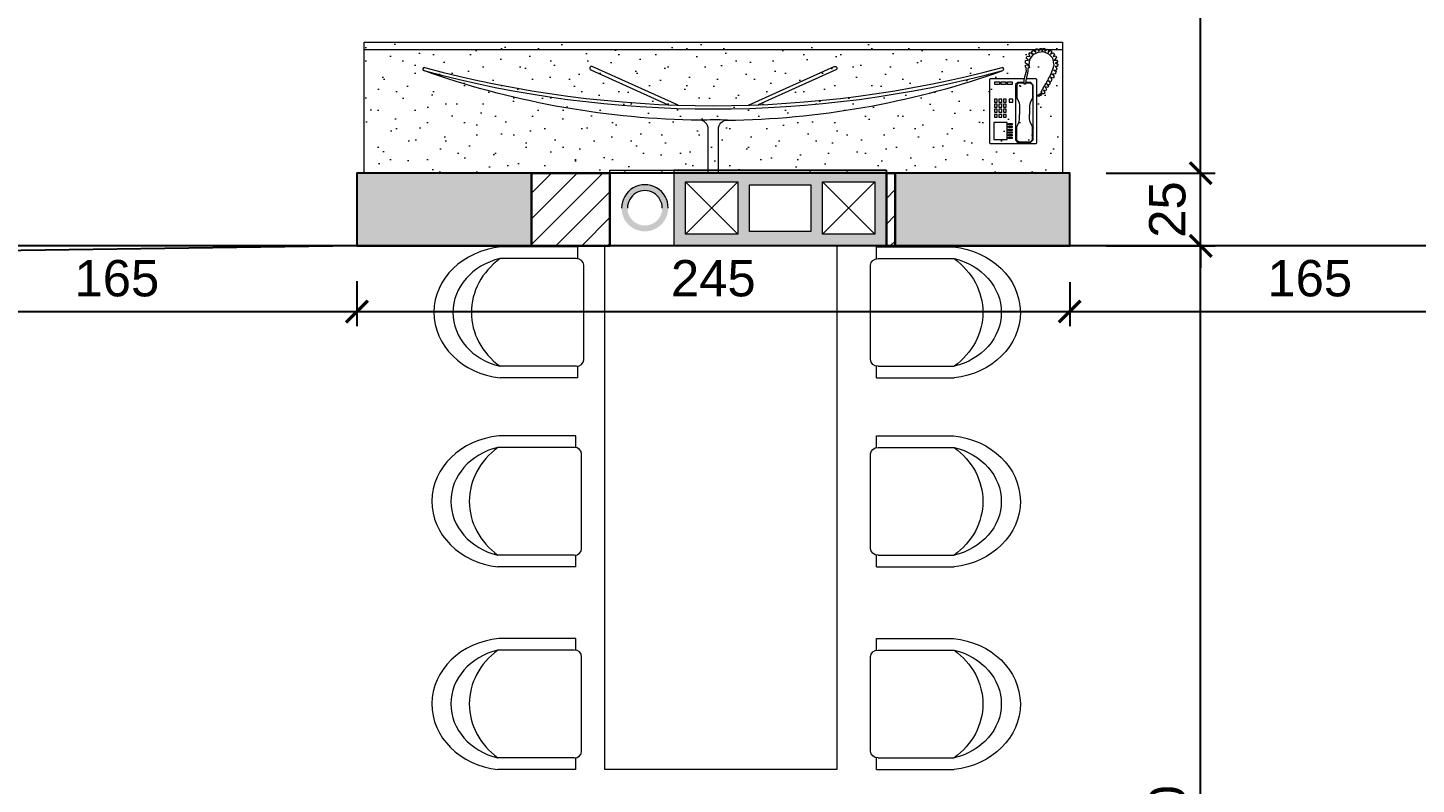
# Model space of a CAD drawing. Header units: centimetres. Extents: x 111832 to 117233, y -55119 to -48329.
# Drawn here: x 114171.2 to 114648.5, y -51797.5 to -51537.4 of the extents above; entities that cross this region are included whole.
import ezdxf

# ---------------------------------------------------------------- set-up
doc = ezdxf.new("R2010")
doc.units = ezdxf.units.CM
doc.header["$LTSCALE"] = 50
doc.header["$MEASUREMENT"] = 0
doc.linetypes.add('CONTINU', pattern=[0])
doc.layers.get('0').update_dxf_attribs({"color": 8})
for name, color, linetype in [('BETON COUPE', 3, 'CONTINU'), ('BETON TRAME', 252, 'Continuous'), ('BORD', 5, 'Continuous'), ('COTE 50ème', 1, 'Continuous')]:
    doc.layers.add(name, color=color, linetype=linetype)
doc.layers.add('FMULT', color=150, linetype='Continuous', plot=False)
for name, color, linetype, lineweight in [('MACONNERIE COUPE', 7, 'Continuous', 30), ('MACONNERIE HACHURE', 253, 'Continuous', 13), ('MOBILE_Pen_No__18', 9, 'Continuous', 15), ('mobilimi', 8, 'Continuous', 9), ('PERCEMENT', 253, 'Continuous', 20)]:
    doc.layers.add(name, color=color, linetype=linetype, lineweight=lineweight)
doc.layers.add('MOBILE_Pen_No__12', color=7, linetype='Continuous', lineweight=18, true_color=0xa7a7a7)
doc.styles.add('RS_TXT_50', font='arial.ttf', dxfattribs={"height": 12.5})
doc.dimstyles.new('RS_50CM_LINEAIRE', dxfattribs={"dimscale": 5, "dimtxt": 12.5, "dimasz": 1.5, "dimexe": 1, "dimexo": 2.5, "dimgap": 1, "dimtad": 1, "dimdec": 1, "dimrnd": 0.5, "dimdsep": 46, "dimtxsty": 'RS_TXT_50', "dimblk1": 'ARCHTICK', "dimblk2": 'ARCHTICK', "dimsah": 1, "dimcen": 2.5, "dimdle": 1, "dimclrt": 4, "dimadec": 0, "dimazin": 2, "dimtfac": 1, "dimtdec": 1, "dimtix": 1, "dimtmove": 2, "dimatfit": 3, "dimfxl": 1, "dimtolj": 1, "dimtzin": 0, "dimarcsym": 0})

# ---------------------------------------------------------------- blocks, each defined once
blk = doc.blocks.new('Samsung Curved UHD TV_top_cad-block.com')
at = {"color": 0}
for points in [[(-9.4, 104), (-9.4, 18.2, -0.414214), (-27.4, 0.2), (-43.3, 0.2, 0.08003), (-575.5, -98.3)], [(10.6, 104), (10.6, 18.2, 0.414214), (28.6, 0.2), (44.4, 0.2, -0.08003), (576.7, -98.3)], [(-69.5, -29.6), (-240.1, -106.2, -0.969023), (-243.1, -99.6), (-88.9, -30.3)], [(70.7, -29.6), (241.3, -106.2, 0.969023), (244.3, -99.6), (90.1, -30.3)]]:
    blk.add_lwpolyline(points, format="xyb", dxfattribs=at)
for points in [[(0.6, 105.8), (-7.6, 105.8)], [(0.6, 105.8), (8.8, 105.8)]]:
    blk.add_lwpolyline(points, dxfattribs=at)
for centre, radius, start, end in [((-7.6, 104), 1.8, 90, 180), ((8.8, 104), 1.8, 0, 90), ((-1.5, 2066.6), 2066.6, 269.2806, 270.801), ((0.6, -2232.7), 2210.8, 74.8955, 105.1045), ((0.6, -2232.7), 2204.3, 74.8955, 105.1045), ((-573.7, -101.2), 3.43, 122.2401, 267.969), ((574.9, -101.2), 3.43, 272.031, 57.7599)]:
    blk.add_arc(centre, radius, start, end, dxfattribs=at)
blk = doc.blocks.new('1111')
at = {"layer": 'mobilimi'}
for p, q in [((7498090.15, 4737221.13), (7498066.85, 4737221.13)), ((7498090.66, 4737224.66), (7498067.1, 4737224.66)), ((7498090.66, 4737221.1), (7498090.66, 4737224.66)), ((7498092.44, 4737190.14), (7498092.44, 4737219.13)), ((7498090.15, 4737188.14), (7498066.85, 4737188.14)), ((7498090.66, 4737184.61), (7498090.66, 4737188.14)), ((7498090.66, 4737184.61), (7498066.85, 4737184.61))]:
    blk.add_line(p, q, dxfattribs=at)
for centre, major_axis, start_param, end_param in [((7498069.68, 4737204.62), (-23.08, 0), -1.458692, 1.447759), ((7498071.99, 4737204.63), (-19.57, 0), -1.304651, 1.304651), ((7498082.73, 4737204.63), (24.67, 0), 2.270248, 4.012938), ((7498090.15, 4737219.13), (-2.29, 0), 3.141593, 4.712389), ((7498090.15, 4737190.14), (2.29, 0), 4.712389, 6.283185)]:
    blk.add_ellipse(centre, major_axis=major_axis, ratio=0.87377, start_param=start_param, end_param=end_param, dxfattribs=at)
blk = doc.blocks.new('_ArchTick')
at = {"color": 0, "linetype": 'ByBlock', "const_width": 0.15}
blk.add_lwpolyline([(-0.5, -0.5), (0.5, 0.5)], dxfattribs=at)
blk = doc.blocks.new('*D1013')
at = {"layer": 'COTE 50ème', "color": 0, "lineweight": -2, "ltscale": 0.5, "transparency": 16777216}
for p, q in [((114574.37, -52017.36), (114574.37, -51607.36)), ((114541.87, -51612.36), (114579.37, -51612.36)), ((114581.02, -52012.36), (114569.37, -52012.36))]:
    blk.add_line(p, q, dxfattribs=at)
at = {"layer": 'Defpoints', "color": 0, "ltscale": 0.5, "transparency": 16777216}
for p in [(114529.37, -51612.36), (114574.37, -51612.36), (114593.52, -52012.36)]:
    blk.add_point(p, dxfattribs=at)
at = {"layer": 'COTE 50ème', "color": 0, "lineweight": -2, "ltscale": 0.5, "transparency": 16777216, "xscale": 7.5, "yscale": 7.5, "zscale": 7.5}
for p, rotation in [((114574.37, -51612.36), 90), ((114574.37, -52012.36), 270)]:
    blk.add_blockref('_ArchTick', p, dxfattribs=dict(at, rotation=rotation))
at = {"layer": 'COTE 50ème', "color": 4, "ltscale": 0.5, "transparency": 16777216, "insert": (114562.98, -51812.36), "char_height": 12.5, "attachment_point": 5, "rotation": 90, "style": 'RS_TXT_50'}
blk.add_mtext('\\A1;400', dxfattribs=at)
blk = doc.blocks.new('*D1014')
at = {"layer": 'COTE 50ème', "color": 0, "lineweight": -2, "ltscale": 0.5, "transparency": 16777216}
for p, q in [((114574.37, -51587.36), (114574.37, -51579.86)), ((114541.87, -51587.36), (114579.37, -51587.36)), ((114574.37, -51612.36), (114574.37, -51587.36)), ((114541.87, -51612.36), (114579.37, -51612.36)), ((114574.37, -51612.36), (114574.37, -51619.86))]:
    blk.add_line(p, q, dxfattribs=at)
at = {"layer": 'Defpoints', "color": 0, "ltscale": 0.5, "transparency": 16777216}
for p in [(114529.37, -51587.36), (114574.37, -51587.36), (114529.37, -51612.36)]:
    blk.add_point(p, dxfattribs=at)
at = {"layer": 'COTE 50ème', "color": 0, "lineweight": -2, "ltscale": 0.5, "transparency": 16777216, "xscale": 7.5, "yscale": 7.5, "zscale": 7.5}
for p, rotation in [((114574.37, -51587.36), 270), ((114574.37, -51612.36), 90)]:
    blk.add_blockref('_ArchTick', p, dxfattribs=dict(at, rotation=rotation))
at = {"layer": 'COTE 50ème', "color": 4, "ltscale": 0.5, "transparency": 16777216, "insert": (114562.98, -51599.86), "char_height": 12.5, "attachment_point": 5, "rotation": 90, "style": 'RS_TXT_50'}
blk.add_mtext('\\A1;25', dxfattribs=at)
blk = doc.blocks.new('*D1015')
at = {"layer": 'COTE 50ème', "color": 0, "lineweight": -2, "ltscale": 0.5, "transparency": 16777216}
for p, q in [((114574.37, -51592.36), (114574.37, -50980.36)), ((114630.98, -50985.36), (114569.37, -50985.36)), ((114541.87, -51587.36), (114579.37, -51587.36))]:
    blk.add_line(p, q, dxfattribs=at)
at = {"layer": 'Defpoints', "color": 0, "ltscale": 0.5, "transparency": 16777216}
for p in [(114574.37, -50985.36), (114643.48, -50985.36), (114529.37, -51587.36)]:
    blk.add_point(p, dxfattribs=at)
at = {"layer": 'COTE 50ème', "color": 0, "lineweight": -2, "ltscale": 0.5, "transparency": 16777216, "xscale": 7.5, "yscale": 7.5, "zscale": 7.5}
for p, rotation in [((114574.37, -50985.36), 90), ((114574.37, -51587.36), 270)]:
    blk.add_blockref('_ArchTick', p, dxfattribs=dict(at, rotation=rotation))
at = {"layer": 'COTE 50ème', "color": 4, "ltscale": 0.5, "transparency": 16777216, "insert": (114562.98, -51286.36), "char_height": 12.5, "attachment_point": 5, "rotation": 90, "style": 'RS_TXT_50'}
blk.add_mtext('\\A1;602', dxfattribs=at)
blk = doc.blocks.new('*D1111')
at = {"layer": 'COTE 50ème', "color": 0, "lineweight": -2, "ltscale": 0.5, "transparency": 16777216}
for p, q in [((114119.37, -51589.28), (114119.37, -51639.94)), ((114284.37, -51624.48), (114284.37, -51639.94)), ((114114.37, -51634.94), (114289.37, -51634.94))]:
    blk.add_line(p, q, dxfattribs=at)
at = {"layer": 'Defpoints', "color": 0, "ltscale": 0.5, "transparency": 16777216}
for p in [(114119.37, -51576.78), (114284.37, -51611.98), (114284.37, -51634.94)]:
    blk.add_point(p, dxfattribs=at)
at = {"layer": 'COTE 50ème', "color": 0, "lineweight": -2, "ltscale": 0.5, "transparency": 16777216, "xscale": 7.5, "yscale": 7.5, "zscale": 7.5, "rotation": 180}
blk.add_blockref('_ArchTick', (114119.37, -51634.94), dxfattribs=at)
at = {"layer": 'COTE 50ème', "color": 0, "lineweight": -2, "ltscale": 0.5, "transparency": 16777216, "xscale": 7.5, "yscale": 7.5, "zscale": 7.5}
blk.add_blockref('_ArchTick', (114284.37, -51634.94), dxfattribs=at)
at = {"layer": 'COTE 50ème', "color": 4, "ltscale": 0.5, "transparency": 16777216, "insert": (114201.87, -51623.56), "char_height": 12.5, "attachment_point": 5, "style": 'RS_TXT_50'}
blk.add_mtext('\\A1;165', dxfattribs=at)
blk = doc.blocks.new('*D1112')
at = {"layer": 'COTE 50ème', "color": 0, "lineweight": -2, "ltscale": 0.5, "transparency": 16777216}
for p, q in [((114284.37, -51624.48), (114284.37, -51639.94)), ((114529.37, -51624.86), (114529.37, -51639.94)), ((114279.37, -51634.94), (114534.37, -51634.94))]:
    blk.add_line(p, q, dxfattribs=at)
at = {"layer": 'Defpoints', "color": 0, "ltscale": 0.5, "transparency": 16777216}
for p in [(114284.37, -51611.98), (114529.37, -51612.36), (114529.37, -51634.94)]:
    blk.add_point(p, dxfattribs=at)
at = {"layer": 'COTE 50ème', "color": 0, "lineweight": -2, "ltscale": 0.5, "transparency": 16777216, "xscale": 7.5, "yscale": 7.5, "zscale": 7.5, "rotation": 180}
blk.add_blockref('_ArchTick', (114284.37, -51634.94), dxfattribs=at)
at = {"layer": 'COTE 50ème', "color": 0, "lineweight": -2, "ltscale": 0.5, "transparency": 16777216, "xscale": 7.5, "yscale": 7.5, "zscale": 7.5}
blk.add_blockref('_ArchTick', (114529.37, -51634.94), dxfattribs=at)
at = {"layer": 'COTE 50ème', "color": 4, "ltscale": 0.5, "transparency": 16777216, "insert": (114406.87, -51623.56), "char_height": 12.5, "attachment_point": 5, "style": 'RS_TXT_50'}
blk.add_mtext('\\A1;245', dxfattribs=at)
blk = doc.blocks.new('*D1113')
at = {"layer": 'COTE 50ème', "color": 0, "lineweight": -2, "ltscale": 0.5, "transparency": 16777216}
for p, q in [((114529.37, -51624.86), (114529.37, -51639.94)), ((114694.37, -51624.86), (114694.37, -51639.94)), ((114524.37, -51634.94), (114699.37, -51634.94))]:
    blk.add_line(p, q, dxfattribs=at)
at = {"layer": 'Defpoints', "color": 0, "ltscale": 0.5, "transparency": 16777216}
for p in [(114529.37, -51612.36), (114694.37, -51612.36), (114694.37, -51634.94)]:
    blk.add_point(p, dxfattribs=at)
at = {"layer": 'COTE 50ème', "color": 0, "lineweight": -2, "ltscale": 0.5, "transparency": 16777216, "xscale": 7.5, "yscale": 7.5, "zscale": 7.5, "rotation": 180}
blk.add_blockref('_ArchTick', (114529.37, -51634.94), dxfattribs=at)
at = {"layer": 'COTE 50ème', "color": 0, "lineweight": -2, "ltscale": 0.5, "transparency": 16777216, "xscale": 7.5, "yscale": 7.5, "zscale": 7.5}
blk.add_blockref('_ArchTick', (114694.37, -51634.94), dxfattribs=at)
at = {"layer": 'COTE 50ème', "color": 4, "ltscale": 0.5, "transparency": 16777216, "insert": (114611.87, -51623.56), "char_height": 12.5, "attachment_point": 5, "style": 'RS_TXT_50'}
blk.add_mtext('\\A1;165', dxfattribs=at)

msp = doc.modelspace()

# ---------------------------------------------------------------- hatches: boundary and pattern name
at = {"layer": 'BETON TRAME', "transparency": 33554559}
h = msp.add_hatch(color=256, dxfattribs=at)
h.dxf.hatch_style = 1
h.paths.add_polyline_path([(113494.37, -51297.36), (113459.37, -51297.36), (113459.37, -50822.36), (113989.37, -50822.36), (113989.37, -51297.36), (113954.37, -51297.36), (113954.37, -50862.36), (113744.37, -50862.36), (113744.37, -51192.36), (113704.37, -51192.36), (113704.37, -50862.36), (113494.37, -50862.36)])
h.paths.add_polyline_path([(113859.37, -52037.36), (113884.37, -52037.36), (113884.37, -51532.36), (113859.37, -51532.36)])
h.paths.add_polyline_path([(113564.37, -52037.36), (113589.37, -52037.36), (113589.37, -51532.36), (113564.37, -51532.36)])
h.paths.add_polyline_path([(113994.37, -52012.36), (113884.37, -52012.36), (113884.37, -52037.36), (113994.37, -52037.36)])
h.paths.add_polyline_path([(114454.37, -52012.36), (114354.37, -52012.36), (114354.37, -52037.36), (114454.37, -52037.36)])
h.paths.add_polyline_path([(114694.37, -51947.36), (114719.37, -51947.36), (114719.37, -52037.36), (114694.37, -52037.36)])
h.paths.add_polyline_path([(114719.37, -51527.36), (114694.37, -51527.36), (114694.37, -51670.47), (114719.37, -51670.47)])
h.paths.add_polyline_path([(114719.37, -51207.36), (114694.37, -51207.36), (114694.37, -51347.36), (114719.37, -51347.36)])
h.paths.add_polyline_path([(114719.37, -50960.36), (114639.37, -50960.36), (114639.37, -50985.36), (114694.37, -50985.36), (114694.37, -51012.36), (114719.37, -51012.36)])
h.paths.add_polyline_path([(114354.37, -50960.36), (114284.37, -50960.36), (114284.37, -50985.36), (114354.37, -50985.36)])
h.paths.add_polyline_path([(114199.37, -50960.36), (114184.37, -50960.36), (114184.37, -50985.36), (114199.37, -50985.36)])
h.paths.add_polyline_path([(113249.26, -50960.36), (113264.37, -50960.36), (113264.37, -50985.36), (113249.26, -50985.36)])
h.paths.add_polyline_path([(113094.37, -50960.36), (113164.37, -50960.36), (113164.37, -50985.36), (113094.37, -50985.36)])
h.paths.add_polyline_path([(112729.37, -50960.36), (112809.37, -50960.36), (112809.37, -50985.36), (112754.37, -50985.36), (112754.37, -51032.36), (112729.37, -51032.36)])
h.paths.add_polyline_path([(112729.37, -51207.36), (112754.37, -51207.36), (112754.37, -51347.36), (112729.37, -51347.36)])
h.paths.add_polyline_path([(112754.37, -51947.36), (112729.37, -51947.36), (112729.37, -52037.36), (112754.37, -52037.36)])
h.paths.add_polyline_path([(112994.37, -52012.36), (112994.37, -52037.36), (113094.37, -52037.36), (113094.37, -52012.36)])
h.paths.add_polyline_path([(113564.37, -52012.36), (113454.37, -52012.36), (113454.37, -52037.36), (113564.37, -52037.36)])
h.paths.add_polyline_path([(112729.37, -51527.36), (112754.37, -51527.36), (112754.37, -51670.47), (112729.37, -51670.47)])
h.paths.add_polyline_path([(112919.37, -51587.36), (112979.37, -51587.36), (112979.37, -51612.36), (112919.37, -51612.36)])
h.paths.add_polyline_path([(113104.37, -51587.36), (113164.37, -51587.36), (113164.37, -51612.36), (113104.37, -51612.36)])
h.paths.add_polyline_path([(114344.37, -51587.36), (114284.37, -51587.36), (114284.37, -51612.36), (114344.37, -51612.36)])
h.paths.add_polyline_path([(114529.37, -51587.36), (114469.37, -51587.36), (114469.37, -51612.36), (114529.37, -51612.36)])
at = {"layer": 'MACONNERIE HACHURE'}
h = msp.add_hatch(dxfattribs=at)
h.set_pattern_fill('ANSI31', color=256, scale=50, style=0)
h.set_pattern_definition([(45, (0, 5835.283), (-4.41941738, 4.41941738), [])])
h.paths.add_polyline_path([(114184.37, -50957.36), (114184.37, -50947.36), (114284.37, -50947.36), (114284.37, -50997.36), (114184.37, -50997.36), (114184.37, -50987.36), (114269.37, -50987.36), (114269.37, -50957.36)])
h.paths.add_polyline_path([(112729.37, -52037.36), (112649.37, -52037.36), (112649.37, -52012.36), (112729.37, -52012.36)])
h.paths.add_polyline_path([(114719.37, -52037.36), (114799.37, -52037.36), (114799.37, -52012.36), (114719.37, -52012.36)])
h.paths.add_polyline_path([(114799.37, -52012.36), (114824.37, -52012.36), (114824.37, -51972.36), (114799.37, -51972.36)])
h.paths.add_polyline_path([(114694.37, -51940.47), (114719.37, -51940.47), (114719.37, -51947.36), (114694.37, -51947.36)])
h.paths.add_polyline_path([(112729.37, -51940.47), (112754.37, -51940.47), (112754.37, -51947.36), (112729.37, -51947.36)])
h.paths.add_polyline_path([(113757.37, -50822.36), (113757.37, -50707.36), (113691.37, -50707.36), (113691.37, -50822.36), (113711.37, -50822.36), (113711.37, -50727.36), (113737.37, -50727.36), (113737.37, -50822.36)])
h.paths.add_polyline_path([(113459.37, -50332.36), (113394.37, -50332.36), (113394.37, -50472.36), (113419.37, -50472.36), (113419.37, -50357.36), (113459.37, -50357.36)])
h.paths.add_polyline_path([(113989.37, -50332.36), (114054.37, -50332.36), (114054.37, -50472.36), (114029.37, -50472.36), (114029.37, -50357.36), (113989.37, -50357.36)])
h.paths.add_polyline_path([(114459.37, -50960.36), (114354.37, -50960.36), (114354.37, -50985.36), (114459.37, -50985.36)])
h.paths.add_polyline_path([(112989.37, -50960.36), (113094.37, -50960.36), (113094.37, -50985.36), (112989.37, -50985.36)])
h.paths.add_polyline_path([(114719.37, -51192.47), (114694.37, -51192.47), (114694.37, -51207.36), (114719.37, -51207.36)])
h.paths.add_polyline_path([(112649.37, -50752.25), (112624.37, -50752.25), (112624.37, -50697.36), (112649.37, -50697.36)])
h.paths.add_polyline_path([(112649.37, -51007.36), (112624.37, -51007.36), (112624.37, -50937.36), (112649.37, -50937.36)])
h.paths.add_polyline_path([(112649.37, -51192.47), (112624.37, -51192.47), (112624.37, -51347.36), (112649.37, -51347.36)])
h.paths.add_polyline_path([(112649.37, -51592.36), (112624.37, -51592.36), (112624.37, -51552.36), (112649.37, -51552.36)])
h.paths.add_polyline_path([(114799.37, -50752.25), (114824.37, -50752.25), (114824.37, -50697.36), (114799.37, -50697.36)])
h.paths.add_polyline_path([(114799.37, -51007.36), (114824.37, -51007.36), (114824.37, -50937.36), (114799.37, -50937.36)])
h.paths.add_polyline_path([(114799.37, -51192.47), (114824.37, -51192.47), (114824.37, -51347.36), (114799.37, -51347.36)])
h.paths.add_polyline_path([(114799.37, -51600.36), (114824.37, -51600.36), (114824.37, -51552.36), (114799.37, -51552.36)])
h.paths.add_polyline_path([(112754.37, -51587.36), (112919.37, -51587.36), (112919.37, -51612.36), (112754.37, -51612.36)])
h.paths.add_polyline_path([(112979.37, -51587.36), (112982.4, -51587.36), (112982.4, -51612.36), (112979.37, -51612.36)])
h.paths.add_polyline_path([(113077.4, -51587.36), (113104.37, -51587.36), (113104.37, -51612.36), (113077.4, -51612.36)])
h.paths.add_polyline_path([(114469.37, -51587.36), (114466.34, -51587.36), (114466.34, -51612.36), (114469.37, -51612.36)])
h.paths.add_polyline_path([(114371.34, -51587.36), (114344.37, -51587.36), (114344.37, -51612.36), (114371.34, -51612.36)])
h.paths.add_polyline_path([(114004.37, -50960.36), (113989.37, -50960.36), (113989.37, -50985.36), (114004.37, -50985.36)])
h.paths.add_polyline_path([(112729.37, -51192.47), (112754.37, -51192.47), (112754.37, -51207.36), (112729.37, -51207.36)])
h.paths.add_polyline_path([(113189.37, -51417.36), (113177.37, -51417.36), (113177.37, -51587.44), (113164.37, -51587.36), (113164.37, -51612.36), (113189.37, -51612.36), (113189.37, -51504.36), (113199.37, -51504.36), (113199.37, -51492.36), (113189.37, -51492.36)])
h.paths.add_polyline_path([(113177.37, -51290.36), (113177.37, -51280.36), (113189.37, -51280.36), (113189.37, -51325.36), (113177.37, -51325.36), (113177.37, -51315.36), (112754.37, -51315.36), (112754.37, -51290.36)])
h.paths.add_polyline_path([(113444.37, -50960.36), (113459.37, -50960.36), (113459.37, -50985.36), (113444.37, -50985.36)])
h.paths.add_polyline_path([(113291.37, -51166.36), (113313.37, -51166.36), (113313.37, -51275.36), (113459.37, -51275.36), (113459.37, -51287.36), (113301.37, -51287.36), (113301.37, -51178.36), (113291.37, -51178.36)])
h.paths.add_polyline_path([(113177.37, -51188.36), (113189.37, -51188.36), (113189.37, -51178.36), (113199.37, -51178.36), (113199.37, -51166.36), (113189.37, -51166.36), (113189.37, -50997.36), (113264.77, -50997.36), (113264.77, -50987.36), (113179.37, -50987.36), (113179.37, -50957.36), (113264.77, -50957.36), (113264.77, -50947.36), (113164.37, -50947.36), (113164.37, -50987.36), (113177.37, -50987.36)])
h.paths.add_polyline_path([(113459.37, -51492.36), (113459.37, -51397.36), (113494.37, -51397.36), (113494.37, -51553.36), (113564.37, -51553.36), (113564.37, -51565.36), (113459.37, -51565.36), (113459.37, -51504.36), (113449.37, -51504.36), (113449.37, -51492.36)])
h.paths.add_polyline_path([(114454.37, -52012.36), (114694.37, -52012.36), (114694.37, -52037.36), (114454.37, -52037.36)])
h.paths.add_polyline_path([(114119.37, -51737.36), (114119.37, -51712.36), (114119.37, -51712.36), (114119.37, -51672.36), (114107.37, -51672.36), (114107.37, -51682.36), (114097.37, -51682.36), (114097.37, -51694.36), (114107.37, -51694.36), (114107.37, -51842.36), (113884.37, -51842.36), (113884.37, -51862.36), (114107.37, -51862.36), (114107.37, -51870.36), (114119.37, -51870.36)])
h.paths.add_polyline_path([(114694.37, -51012.36), (114719.37, -51012.36), (114719.37, -51032.36), (114694.37, -51032.36)])
h.paths.add_polyline_path([(113311.37, -51786.36), (113564.37, -51786.36), (113564.37, -51806.36), (113311.37, -51806.36), (113311.37, -51816.36), (113299.37, -51816.36), (113299.37, -51504.36), (113291.37, -51504.36), (113291.37, -51492.36), (113367.37, -51492.36), (113367.37, -51504.36), (113311.37, -51504.36)])
h.paths.add_polyline_path([(113454.37, -52012.36), (113311.37, -52012.36), (113311.37, -51898.36), (113299.37, -51898.36), (113299.37, -52012.36), (113274.37, -52012.36), (113274.37, -52037.36), (113454.37, -52037.36)])
h.paths.add_polyline_path([(113537.7, -51192.36), (113494.37, -51192.36), (113494.37, -51152.36), (113537.7, -51152.36)])
h.paths.add_polyline_path([(113704.37, -51192.36), (113664.37, -51192.36), (113664.37, -51152.36), (113704.37, -51152.36)])
h.paths.add_polyline_path([(113911.03, -51192.36), (113954.37, -51192.36), (113954.37, -51152.36), (113911.03, -51152.36)])
h.paths.add_polyline_path([(113744.37, -51192.36), (113784.37, -51192.36), (113784.37, -51152.36), (113744.37, -51152.36)])
h.paths.add_polyline_path([(113589.37, -52012.36), (113609.37, -52012.36), (113609.37, -52037.36), (113589.37, -52037.36)])
h.paths.add_polyline_path([(113977.37, -51565.36), (113977.37, -51694.36), (114015.37, -51694.36), (114015.37, -51682.36), (113989.37, -51682.36), (113989.37, -51534.5), (114107.37, -51534.5), (114107.37, -51590.36), (114119.37, -51590.36), (114119.37, -51522.36), (113989.37, -51522.5), (113989.37, -51397.36), (113954.37, -51397.36), (113954.37, -51553.36), (113884.37, -51553.36), (113884.37, -51565.36)])
h.paths.add_polyline_path([(112754.37, -52012.36), (112814.37, -52012.36), (112814.37, -52037.36), (112754.37, -52037.36)])
h.paths.add_polyline_path([(113709.37, -52012.36), (113859.37, -52012.36), (113859.37, -52037.36), (113709.37, -52037.36)])
h.paths.add_polyline_path([(113994.37, -52012.36), (114107.37, -52012.36), (114107.37, -51952.36), (114119.37, -51952.36), (114119.37, -52012.36), (114354.37, -52012.36), (114354.37, -52037.36), (113994.37, -52037.36)])
h.paths.add_polyline_path([(113589.37, -51532.36), (113589.37, -51482.36), (113674.37, -51482.36), (113674.37, -51462.36), (113564.37, -51462.36), (113564.37, -51532.36)])
h.paths.add_polyline_path([(113774.37, -51462.36), (113884.37, -51462.36), (113884.37, -51532.36), (113859.37, -51532.36), (113859.37, -51482.36), (113774.37, -51482.36)])
at = {"layer": 'MOBILE_Pen_No__18', "linetype": 'Continuous', "lineweight": 15}
h = msp.add_hatch(dxfattribs=at)
h.set_pattern_fill('CUT_STONE', color=9, angle=180, style=0, pattern_type=2)
h.set_pattern_definition([(135, (113199.1615, -53273.343), (6.36396, 6.36396), [0, -6, 0, -9]), (70, (113179.1615, -53273.343), (-8.457234, 3.07818), [0, -4.4, 0, -7.6])])
h.paths.add_polyline_path([(114286.87, -51542.36), (114526.87, -51542.36), (114526.87, -51587.36), (114286.87, -51587.36)])
at = {"layer": 'PERCEMENT'}
h = msp.add_hatch(color=256, dxfattribs=at)
h.paths.add_polyline_path([(114393.34, -51612.36), (114466.34, -51612.36), (114466.34, -51586.36), (114393.34, -51586.36)])
h.paths.add_polyline_path([(114397.34, -51608.36), (114397.34, -51590.36), (114415.34, -51590.36), (114415.34, -51608.36)], flags=0)
h.paths.add_polyline_path([(114419.34, -51591.36), (114440.34, -51591.36), (114440.34, -51607.36), (114419.34, -51607.36)], flags=0)
h.paths.add_polyline_path([(114444.34, -51608.36), (114444.34, -51590.36), (114462.34, -51590.36), (114462.34, -51608.36)], flags=0)
h = msp.add_hatch(color=256, dxfattribs=at)
edge = h.paths.add_edge_path()
edge.add_ellipse((114383.34, -51599.36), major_axis=(-5.66, -5.66), ratio=1, start_angle=135, end_angle=315)
edge.add_ellipse((114383.34, -51599.36), major_axis=(-5.66, -5.66), ratio=1, start_angle=315, end_angle=495)
edge = h.paths.add_edge_path(flags=0)
edge.add_ellipse((114383.34, -51599.36), major_axis=(4.24, -4.24), ratio=1, start_angle=-135, end_angle=45, ccw=False)
edge.add_ellipse((114383.34, -51599.36), major_axis=(4.24, -4.24), ratio=1, start_angle=45, end_angle=225, ccw=False)

# ---------------------------------------------------------------- linework, layer by layer
at = {"layer": 'BETON COUPE'}
for points in [[(114344.37, -51587.36), (114284.37, -51587.36), (114284.37, -51612.36), (114344.37, -51612.36)], [(114529.37, -51587.36), (114469.37, -51587.36), (114469.37, -51612.36), (114529.37, -51612.36)]]:
    msp.add_lwpolyline(points, close=True, dxfattribs=at)
at = {"layer": 'BORD', "lineweight": 5, "ltscale": 0.5}
msp.add_lwpolyline([(114466.34, -51612.36), (114371.34, -51612.36), (114371.34, -51586.36), (114466.34, -51586.36)], close=True, dxfattribs=at)
at = {"layer": 'FMULT', "ltscale": 0.5}
for points in [[(113989.37, -50985.36), (114694.37, -50985.36), (114694.37, -51612.36), (114529.37, -51612.36), (114529.37, -51587.36), (114284.37, -51587.36), (114284.37, -51612.36), (114119.37, -51614.61), (114119.27, -51522.36), (113989.37, -51522.5)], [(114119.37, -52012.36), (114694.37, -52012.36), (114694.37, -51612.36), (114119.37, -51612.36)]]:
    msp.add_lwpolyline(points, close=True, dxfattribs=at)
at = {"layer": 'MACONNERIE COUPE', "ltscale": 0.5}
for points in [[(114371.34, -51587.36), (114344.37, -51587.36), (114344.37, -51612.36), (114371.34, -51612.36)], [(114469.37, -51587.36), (114466.34, -51587.36), (114466.34, -51612.36), (114469.37, -51612.36)]]:
    msp.add_lwpolyline(points, close=True, dxfattribs=at)
at = {"layer": 'MOBILE_Pen_No__12', "color": 253, "linetype": 'Continuous', "lineweight": 18, "true_color": 0xa7a7a7}
for p, q in [((114286.87, -51542.36), (114526.87, -51542.36)), ((114286.87, -51587.36), (114286.87, -51542.36)), ((114286.87, -51544.86), (114526.87, -51544.86)), ((114517.63, -51544.71), (114518.3, -51544.51)), ((114517.73, -51545.76), (114517.63, -51544.71)), ((114518.3, -51544.51), (114518.71, -51545.37)), ((114518.71, -51545.37), (114519.09, -51544.51)), ((114519.09, -51544.51), (114519.64, -51544.45)), ((114519.64, -51544.45), (114519.86, -51545.37)), ((114519.86, -51545.37), (114520.21, -51544.35)), ((114520.21, -51544.35), (114520.81, -51544.51)), ((114520.81, -51544.51), (114520.85, -51545.37)), ((114520.85, -51545.37), (114521.58, -51544.74)), ((114521.58, -51544.74), (114522.09, -51544.99)), ((114522.09, -51544.99), (114521.99, -51545.95)), ((114526.87, -51542.36), (114526.87, -51587.36)), ((114514.16, -51549.48), (114514.22, -51548.62)), ((114515.05, -51550.02), (114514.16, -51549.48)), ((114514.22, -51548.62), (114515.24, -51548.53)), ((114514.35, -51547.83), (114514.77, -51547.09)), ((114515.24, -51548.53), (114514.35, -51547.83)), ((114514.77, -51547.09), (114515.72, -51547.28)), ((114515.28, -51546.39), (114515.75, -51545.82)), ((114515.72, -51547.28), (114515.28, -51546.39)), ((114515.53, -51548.24), (114515.37, -51550.25)), ((114516.74, -51546.71), (114515.53, -51548.24)), ((114515.75, -51545.82), (114516.48, -51546.36)), ((114516.36, -51545.5), (114516.96, -51545.12)), ((114516.48, -51546.36), (114516.36, -51545.5)), ((114518.43, -51545.82), (114516.74, -51546.71)), ((114516.96, -51545.12), (114517.73, -51545.76)), ((114520.34, -51545.66), (114518.43, -51545.82)), ((114522.18, -51546.46), (114520.34, -51545.66)), ((114521.99, -51545.95), (114522.66, -51545.12)), ((114523.58, -51547.83), (114522.18, -51546.46)), ((114522.66, -51545.12), (114523.17, -51545.57)), ((114523.17, -51545.57), (114522.79, -51546.43)), ((114522.79, -51546.43), (114523.68, -51546.04)), ((114524.03, -51550.22), (114523.58, -51547.83)), ((114524.09, -51546.43), (114523.65, -51547.28)), ((114523.65, -51547.28), (114524.57, -51547)), ((114523.68, -51546.04), (114524.09, -51546.43)), ((114524.82, -51547.64), (114524.06, -51548.5)), ((114524.06, -51548.5), (114525.05, -51548.46)), ((114525.17, -51549.1), (114524.35, -51549.58)), ((114524.35, -51549.58), (114525.33, -51549.86)), ((114524.57, -51547), (114524.82, -51547.64)), ((114525.05, -51548.46), (114525.17, -51549.1)), ((114525.33, -51549.86), (114525.17, -51550.66)), ((114513.72, -51555.41), (114514.1, -51553.81)), ((114514.1, -51553.81), (114514.48, -51552.32)), ((114514.13, -51550.18), (114515.05, -51550.02)), ((114514.19, -51550.95), (114514.13, -51550.18)), ((114514.54, -51551.3), (114514.19, -51550.95)), ((114514.48, -51554.48), (114514.26, -51555.5)), ((114514.45, -51551.49), (114514.54, -51551.3)), ((114514.48, -51552.32), (114514.45, -51551.49)), ((114514.86, -51552.99), (114514.48, -51554.48)), ((114514.96, -51552.22), (114514.86, -51552.99)), ((114515.5, -51550.98), (114514.92, -51551.39)), ((114514.92, -51551.39), (114514.96, -51552.22)), ((114515.37, -51550.25), (114515.5, -51550.98)), ((114521.96, -51555.06), (114522.98, -51553.21)), ((114523.65, -51554.64), (114522.75, -51554.39)), ((114522.75, -51554.39), (114523.23, -51555.25)), ((114522.98, -51553.21), (114524.03, -51550.22)), ((114523.42, -51553.21), (114524, -51554.13)), ((114524.38, -51553.3), (114523.42, -51553.21)), ((114524, -51554.13), (114523.65, -51554.64)), ((114524.76, -51552.03), (114523.74, -51552)), ((114523.74, -51552), (114524.66, -51552.35)), ((114524.31, -51550.66), (114524.98, -51551.3)), ((114525.17, -51550.66), (114524.31, -51550.66)), ((114524.66, -51552.35), (114524.38, -51553.3)), ((114524.98, -51551.3), (114524.76, -51552.03)), ((114502.05, -51554.88), (114501.74, -51555.19)), ((114501.74, -51555.19), (114501.74, -51576.89)), ((114513.84, -51554.88), (114502.05, -51554.88)), ((114503.63, -51555.98), (114505.2, -51555.98)), ((114503.63, -51556.92), (114503.63, -51555.98)), ((114505.2, -51556.92), (114503.63, -51556.92)), ((114505.2, -51555.98), (114505.2, -51556.92)), ((114505.83, -51555.98), (114507.4, -51555.98)), ((114505.83, -51556.92), (114505.83, -51555.98)), ((114507.4, -51556.92), (114505.83, -51556.92)), ((114507.4, -51555.98), (114507.4, -51556.92)), ((114508.03, -51555.98), (114509.6, -51555.98)), ((114508.03, -51556.92), (114508.03, -51555.98)), ((114509.6, -51556.92), (114508.03, -51556.92)), ((114509.6, -51555.98), (114509.6, -51556.92)), ((114511.49, -51556.13), (114510.71, -51556.92)), ((114510.71, -51556.92), (114510.71, -51575.95)), ((114511.33, -51556.61), (114511.18, -51557.23)), ((114511.18, -51557.23), (114511.18, -51561.48)), ((114511.96, -51556.29), (114511.33, -51556.61)), ((114513.7, -51556.13), (114511.49, -51556.13)), ((114511.96, -51556.29), (114513.7, -51556.29)), ((114513.69, -51556.76), (114513.72, -51555.41)), ((114514.17, -51556.76), (114513.69, -51556.76)), ((114514.26, -51555.5), (114514.17, -51556.76)), ((114514.2, -51556.29), (114515.74, -51556.29)), ((114516.05, -51556.13), (114514.21, -51556.13)), ((114517.78, -51554.88), (114514.39, -51554.88)), ((114515.74, -51556.29), (114516.37, -51556.61)), ((114516.84, -51557.08), (114516.05, -51556.13)), ((114516.37, -51556.61), (114516.52, -51557.23)), ((114516.52, -51557.23), (114516.52, -51561.48)), ((114516.84, -51575.95), (114516.84, -51557.08)), ((114518.1, -51555.19), (114517.78, -51554.88)), ((114518.1, -51576.89), (114518.1, -51555.19)), ((114519.57, -51559.36), (114520.14, -51558.4)), ((114519.95, -51559.67), (114519.57, -51559.36)), ((114520.14, -51558.4), (114521.16, -51556.68)), ((114520.34, -51558.78), (114520.85, -51559.61)), ((114521.16, -51559.04), (114520.34, -51558.78)), ((114520.91, -51557.64), (114521.42, -51558.56)), ((114521.83, -51557.92), (114520.91, -51557.64)), ((114521.16, -51556.68), (114521.83, -51555.37)), ((114521.42, -51558.56), (114521.16, -51559.04)), ((114522.28, -51557.06), (114521.42, -51556.68)), ((114521.42, -51556.68), (114522.09, -51557.41)), ((114521.83, -51555.37), (114522.05, -51555.31)), ((114522.09, -51557.41), (114521.83, -51557.92)), ((114522.05, -51555.31), (114521.96, -51555.06)), ((114522.88, -51555.92), (114522.02, -51555.63)), ((114522.02, -51555.63), (114522.6, -51556.36)), ((114522.6, -51556.36), (114522.28, -51557.06)), ((114523.23, -51555.25), (114522.88, -51555.92)), ((114503.47, -51561.95), (114503.47, -51562.9)), ((114504.41, -51561.95), (114503.47, -51561.95)), ((114503.47, -51562.9), (114504.41, -51562.9)), ((114503.47, -51563.68), (114503.47, -51564.63)), ((114504.41, -51563.68), (114503.47, -51563.68)), ((114504.41, -51562.9), (114504.41, -51561.95)), ((114504.41, -51564.63), (114504.41, -51563.68)), ((114505.99, -51561.95), (114505.04, -51561.95)), ((114505.04, -51561.95), (114505.04, -51562.9)), ((114505.04, -51562.9), (114505.99, -51562.9)), ((114505.99, -51563.68), (114505.04, -51563.68)), ((114505.04, -51563.68), (114505.04, -51564.63)), ((114505.99, -51562.9), (114505.99, -51561.95)), ((114505.99, -51564.63), (114505.99, -51563.68)), ((114506.62, -51561.95), (114506.62, -51562.9)), ((114507.56, -51561.95), (114506.62, -51561.95)), ((114506.62, -51562.9), (114507.56, -51562.9)), ((114507.56, -51563.68), (114506.62, -51563.68)), ((114506.62, -51563.68), (114506.62, -51564.63)), ((114507.56, -51562.9), (114507.56, -51561.95)), ((114507.56, -51564.63), (114507.56, -51563.68)), ((114508.5, -51561.95), (114508.5, -51562.9)), ((114509.76, -51561.95), (114508.5, -51561.95)), ((114508.5, -51562.9), (114509.76, -51562.9)), ((114509.76, -51562.9), (114509.76, -51561.95)), ((114511.18, -51561.48), (114511.49, -51562.27)), ((114511.49, -51562.27), (114511.96, -51563.05)), ((114511.96, -51563.05), (114512.12, -51564.15)), ((114512.12, -51564.15), (114512.12, -51567.14)), ((114515.74, -51563.05), (114515.58, -51564.15)), ((114515.58, -51564.15), (114515.58, -51567.14)), ((114516.21, -51562.27), (114515.74, -51563.05)), ((114516.52, -51561.48), (114516.21, -51562.27)), ((114518.1, -51560.54), (114518.68, -51560.41)), ((114518.97, -51560.92), (114518.1, -51561.01)), ((114518.68, -51560.41), (114519.03, -51560.15)), ((114519.35, -51560.69), (114518.97, -51560.92)), ((114519.03, -51560.15), (114519.44, -51559.87)), ((114519.79, -51560.09), (114519.35, -51560.69)), ((114519.44, -51559.87), (114519.64, -51559.67)), ((114519.64, -51559.67), (114519.95, -51559.67)), ((114520.37, -51560.06), (114519.79, -51560.09)), ((114520.72, -51559.96), (114520.37, -51560.06)), ((114520.85, -51559.61), (114520.72, -51559.96)), ((114503.47, -51564.63), (114504.41, -51564.63)), ((114503.47, -51565.41), (114503.47, -51566.36)), ((114504.41, -51565.41), (114503.47, -51565.41)), ((114503.47, -51566.36), (114504.41, -51566.36)), ((114503.47, -51567.14), (114503.47, -51568.09)), ((114504.41, -51567.14), (114503.47, -51567.14)), ((114503.47, -51568.09), (114504.41, -51568.09)), ((114504.41, -51566.36), (114504.41, -51565.41)), ((114504.41, -51568.09), (114504.41, -51567.14)), ((114505.04, -51564.63), (114505.99, -51564.63)), ((114505.04, -51565.41), (114505.04, -51566.36)), ((114505.99, -51565.41), (114505.04, -51565.41)), ((114505.04, -51566.36), (114505.99, -51566.36)), ((114505.99, -51567.14), (114505.04, -51567.14)), ((114505.04, -51567.14), (114505.04, -51568.09)), ((114505.04, -51568.09), (114505.99, -51568.09)), ((114505.99, -51566.36), (114505.99, -51565.41)), ((114505.99, -51568.09), (114505.99, -51567.14)), ((114506.62, -51564.63), (114507.56, -51564.63)), ((114506.62, -51565.41), (114506.62, -51566.36)), ((114507.56, -51565.41), (114506.62, -51565.41)), ((114506.62, -51566.36), (114507.56, -51566.36)), ((114506.62, -51567.14), (114506.62, -51568.09)), ((114507.56, -51567.14), (114506.62, -51567.14)), ((114506.62, -51568.09), (114507.56, -51568.09)), ((114507.56, -51566.36), (114507.56, -51565.41)), ((114507.56, -51568.09), (114507.56, -51567.14)), ((114511.96, -51569.82), (114512.12, -51568.72)), ((114512.12, -51568.72), (114512.12, -51567.14)), ((114515.58, -51568.72), (114515.58, -51567.14)), ((114515.74, -51569.82), (114515.58, -51568.72)), ((114503.31, -51569.97), (114503.31, -51575.79)), ((114507.87, -51569.97), (114503.31, -51569.97)), ((114507.87, -51575.79), (114507.87, -51569.97)), ((114508.35, -51570.29), (114509.6, -51570.29)), ((114508.35, -51570.76), (114508.35, -51570.29)), ((114509.6, -51570.76), (114508.35, -51570.76)), ((114508.35, -51571.23), (114509.6, -51571.23)), ((114508.35, -51571.7), (114508.35, -51571.23)), ((114509.6, -51571.7), (114508.35, -51571.7)), ((114508.35, -51572.65), (114508.35, -51572.18)), ((114508.35, -51572.18), (114509.6, -51572.18)), ((114509.6, -51572.65), (114508.35, -51572.65)), ((114508.35, -51573.12), (114509.6, -51573.12)), ((114508.35, -51573.59), (114508.35, -51573.12)), ((114509.6, -51573.59), (114508.35, -51573.59)), ((114509.6, -51570.29), (114509.6, -51570.76)), ((114509.6, -51571.23), (114509.6, -51571.7)), ((114509.6, -51572.18), (114509.6, -51572.65)), ((114509.6, -51573.12), (114509.6, -51573.59)), ((114511.18, -51571.39), (114511.49, -51570.6)), ((114511.18, -51575.64), (114511.18, -51571.39)), ((114511.49, -51570.6), (114511.96, -51569.82)), ((114516.21, -51570.6), (114515.74, -51569.82)), ((114516.52, -51571.39), (114516.21, -51570.6)), ((114516.52, -51575.64), (114516.52, -51571.39)), ((114501.74, -51576.89), (114502.05, -51577.21)), ((114502.05, -51577.21), (114517.78, -51577.21)), ((114503.31, -51575.79), (114507.87, -51575.79)), ((114508.35, -51574.06), (114509.6, -51574.06)), ((114508.35, -51574.53), (114508.35, -51574.06)), ((114509.6, -51574.53), (114508.35, -51574.53)), ((114508.35, -51575.01), (114509.6, -51575.01)), ((114508.35, -51575.48), (114508.35, -51575.01)), ((114509.6, -51575.48), (114508.35, -51575.48)), ((114509.6, -51574.06), (114509.6, -51574.53)), ((114509.6, -51575.01), (114509.6, -51575.48)), ((114510.71, -51575.95), (114511.33, -51576.74)), ((114511.33, -51576.26), (114511.18, -51575.64)), ((114511.96, -51576.58), (114511.33, -51576.26)), ((114511.33, -51576.74), (114516.05, -51576.74)), ((114511.96, -51576.58), (114515.74, -51576.58)), ((114515.74, -51576.58), (114516.37, -51576.26)), ((114516.05, -51576.74), (114516.84, -51575.95)), ((114516.37, -51576.26), (114516.52, -51575.64)), ((114517.78, -51577.21), (114518.1, -51576.89)), ((114526.87, -51587.36), (114286.87, -51587.36))]:
    msp.add_line(p, q, dxfattribs=at)
at = {"layer": 'mobilimi'}
msp.add_lwpolyline([(114449.37, -51612.36), (114449.37, -51792.36), (114369.55, -51792.36), (114369.55, -51612.36)], close=True, dxfattribs=at)
at = {"layer": 'PERCEMENT'}
for p, q in [((114466.34, -51586.36), (114393.34, -51586.36)), ((114393.34, -51586.36), (114393.34, -51612.36)), ((114466.34, -51612.36), (114466.34, -51586.36)), ((114397.34, -51608.36), (114397.34, -51590.36)), ((114397.34, -51590.36), (114415.34, -51590.36)), ((114397.34, -51608.36), (114415.34, -51590.36)), ((114397.34, -51590.36), (114415.34, -51608.36)), ((114415.34, -51590.36), (114415.34, -51608.36)), ((114419.34, -51591.36), (114440.34, -51591.36)), ((114419.34, -51607.36), (114419.34, -51591.36)), ((114440.34, -51591.36), (114440.34, -51607.36)), ((114444.34, -51608.36), (114444.34, -51590.36)), ((114444.34, -51590.36), (114462.34, -51590.36)), ((114444.34, -51608.36), (114462.34, -51590.36)), ((114444.34, -51590.36), (114462.34, -51608.36)), ((114462.34, -51590.36), (114462.34, -51608.36)), ((114415.34, -51608.36), (114397.34, -51608.36)), ((114440.34, -51607.36), (114419.34, -51607.36)), ((114462.34, -51608.36), (114444.34, -51608.36)), ((114393.34, -51612.36), (114466.34, -51612.36))]:
    msp.add_line(p, q, dxfattribs=at)
for major_axis in [(-5.66, -5.66), (-4.24, -4.24)]:
    msp.add_ellipse((114383.34, -51599.36), major_axis=major_axis, ratio=1, start_param=2.356194, end_param=5.497787, dxfattribs=at)

# ---------------------------------------------------------------- block references
at = {"layer": 'MOBILE_Pen_No__12', "color": 253, "linetype": 'Continuous', "lineweight": 18, "true_color": 0xa7a7a7, "xscale": 0.1728, "yscale": 0.1728, "zscale": 0.1728, "rotation": 180}
msp.add_blockref('Samsung Curved UHD TV_top_cad-block.com', (114406.97, -51569.07), dxfattribs=at)
at = {"layer": 'mobilimi', "yscale": 1.123327195006823, "zscale": 1.123327195006823}
for p, xscale in [((-8308448.82, -5373066.03), 1.123327195006823), ((8537272.05, -5373066.03), -1.123327195006823), ((-8308449.54, -5373130.99), 1.123327195006823), ((8537272.05, -5373130.99), -1.123327195006823), ((-8308449.54, -5373200.66), 1.123327195006823), ((8537272.05, -5373200.66), -1.123327195006823)]:
    msp.add_blockref('1111', p, dxfattribs=dict(at, xscale=xscale))

# ---------------------------------------------------------------- dimensions: what is measured, and where the dimension line sits
at = {"layer": 'COTE 50ème', "ltscale": 0.5}
for base, p1, p2, picture, middle in [((114574.37, -50985.36), (114529.37, -51587.36), (114643.48, -50985.36), '*D1015', (114562.98, -51286.36)), ((114574.37, -51587.36), (114529.37, -51612.36), (114529.37, -51587.36), '*D1014', (114562.98, -51599.86)), ((114574.37, -51612.36), (114593.52, -52012.36), (114529.37, -51612.36), '*D1013', (114562.98, -51812.36))]:
    dim = msp.add_linear_dim(base=base, p1=p1, p2=p2, angle=90, dimstyle='RS_50CM_LINEAIRE', dxfattribs=at)
    dim.commit()
    dim.dimension.update_dxf_attribs({"geometry": picture, "text_midpoint": middle})
for base, p1, p2, picture, middle in [((114284.37, -51634.94), (114119.37, -51576.78), (114284.37, -51611.98), '*D1111', (114201.87, -51623.56)), ((114529.37, -51634.94), (114284.37, -51611.98), (114529.37, -51612.36), '*D1112', (114406.87, -51623.56)), ((114694.37, -51634.94), (114529.37, -51612.36), (114694.37, -51612.36), '*D1113', (114611.87, -51623.56))]:
    dim = msp.add_linear_dim(base=base, p1=p1, p2=p2, dimstyle='RS_50CM_LINEAIRE', dxfattribs=at)
    dim.commit()
    dim.dimension.update_dxf_attribs({"geometry": picture, "text_midpoint": middle})

doc.saveas('drawing.dxf')
